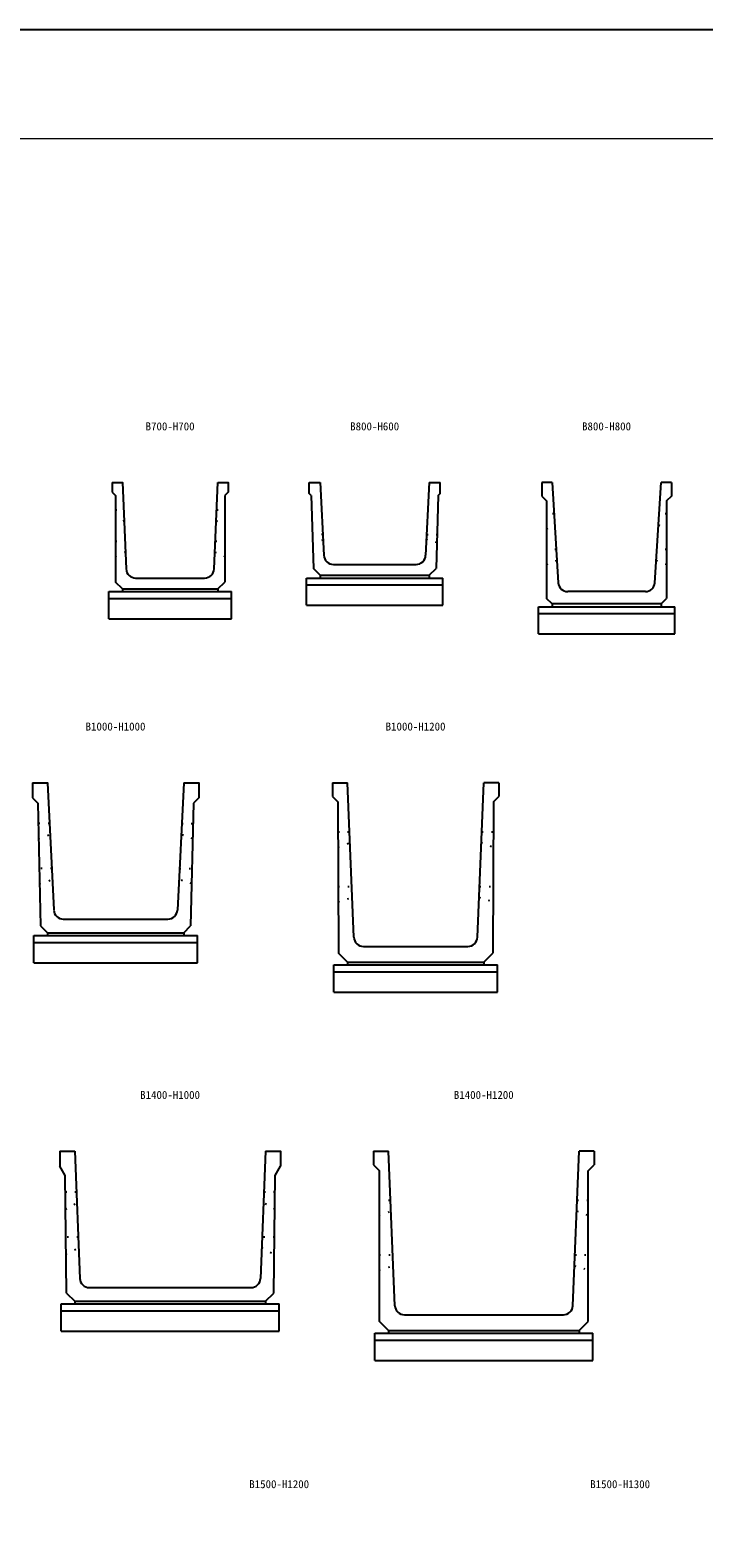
# Model space of a CAD drawing. Units: millimetres, scale not verified. Extents: x -33600 to 33600, y -11880 to 11880.
# Drawn here: x -14043 to -9104, y 1000 to 11880 of the extents above; entities that cross this region are included whole.
import ezdxf
from ezdxf.enums import TextEntityAlignment as Align

# ---------------------------------------------------------------- set-up
doc = ezdxf.new("R2010")
doc.units = ezdxf.units.MM
doc.header["$LTSCALE"] = 40
doc.linetypes.add('DOTTED', pattern=[1.75, 0.25, -1.5])
for name, color, linetype, lineweight in [('0-1_Defpoints', 5, 'Continuous', 25), ('0-5_OUTLINE', 3, 'Continuous', 25), ('0-6_OUTLINE2', 4, 'DOTTED', 25), ('0-7_TXT', 7, 'Continuous', 25), ('0-8_WAKU', 3, 'Continuous', 13)]:
    doc.layers.add(name, color=color, linetype=linetype, lineweight=lineweight)
doc.styles.add('ＭＳ ゴシック', font='')
doc.styles.get('ＭＳ ゴシック').set_extended_font_data('MS Gothic')

msp = doc.modelspace()

# ---------------------------------------------------------------- linework, layer by layer
at = {"layer": '0-1_Defpoints'}
msp.add_lwpolyline([(-33600, -11880), (0, -11880), (0, 11880), (-33600, 11880)], close=True, dxfattribs=at)
at = {"layer": '0-5_OUTLINE'}
for p, q in [((-13438.17, 8561.44), (-13438.17, 8491.44)), ((-13438.17, 8491.44), (-13413.17, 8466.44)), ((-12690.3, 7928.44), (-12663.17, 8561.44)), ((-11993.17, 8561.44), (-11913.17, 8561.44)), ((-11993.17, 8481.44), (-11993.17, 8561.44)), ((-11913.17, 8561.44), (-11886.5, 8027.94)), ((-11113.17, 8561.44), (-11139.85, 8027.94)), ((-11113.17, 8561.44), (-11033.17, 8561.44)), ((-11033.17, 8481.44), (-11033.17, 8561.44)), ((-10288.17, 8561.44), (-10288.17, 8461.44)), ((-10213.17, 8561.44), (-10288.17, 8561.44)), ((-10213.17, 8561.44), (-10167.27, 7827.07)), ((-9459.07, 7827.07), (-9413.17, 8561.44)), ((-9338.17, 8561.44), (-9413.17, 8561.44)), ((-13413.17, 8466.44), (-13413.17, 7831.44)), ((-12613.17, 8466.44), (-12613.17, 7831.44)), ((-11978.17, 8466.44), (-11993.17, 8481.44)), ((-11978.17, 8466.44), (-11963.17, 7931.44)), ((-10288.17, 8461.44), (-10253.17, 8426.44)), ((-10253.17, 8426.44), (-10253.17, 7711.44)), ((-11816.58, 7961.44), (-11209.76, 7961.44)), ((-13266.11, 7861.44), (-12760.23, 7861.44)), ((-12013.17, 7861.44), (-11013.17, 7861.44)), ((-12013.17, 7661.44), (-12013.17, 7861.44)), ((-11913.17, 7881.44), (-11963.17, 7931.44)), ((-11913.17, 7881.44), (-11113.17, 7881.44)), ((-11913.17, 7881.44), (-11913.17, 7861.44)), ((-11113.17, 7881.44), (-11063.17, 7931.44)), ((-11113.17, 7881.44), (-11113.17, 7861.44)), ((-11013.17, 7661.44), (-11013.17, 7861.44)), ((-13463.17, 7761.44), (-12563.17, 7761.44)), ((-13463.17, 7561.44), (-13463.17, 7761.44)), ((-13363.17, 7781.44), (-13413.17, 7831.44)), ((-13363.17, 7781.44), (-12663.17, 7781.44)), ((-13363.17, 7781.44), (-13363.17, 7761.44)), ((-12663.17, 7781.44), (-12613.17, 7831.44)), ((-12663.17, 7781.44), (-12663.17, 7761.44)), ((-12563.17, 7561.44), (-12563.17, 7761.44)), ((-12013.17, 7811.44), (-11013.17, 7811.44)), ((-9528.93, 7761.44), (-10097.41, 7761.44)), ((-13463.17, 7711.44), (-12563.17, 7711.44)), ((-12013.17, 7661.44), (-11013.17, 7661.44)), ((-10313.17, 7651.44), (-9313.17, 7651.44)), ((-10313.17, 7451.44), (-10313.17, 7651.44)), ((-10213.17, 7671.44), (-10253.17, 7711.44)), ((-9413.17, 7671.44), (-10213.17, 7671.44)), ((-10213.17, 7671.44), (-10213.17, 7651.44)), ((-9413.17, 7671.44), (-9373.17, 7711.44)), ((-9413.17, 7671.44), (-9413.17, 7651.44)), ((-9313.17, 7451.44), (-9313.17, 7651.44)), ((-13463.17, 7561.44), (-12563.17, 7561.44)), ((-10313.17, 7601.44), (-9313.17, 7601.44)), ((-10313.17, 7451.44), (-9313.17, 7451.44)), ((-14023.17, 6361.44), (-14023.17, 6250.44)), ((-12913.17, 6361.44), (-12959.85, 5427.94)), ((-11823.17, 6361.44), (-11823.17, 6261.44)), ((-11823.17, 6361.44), (-11713.17, 6361.44)), ((-11665.97, 5228.52), (-11713.17, 6361.44)), ((-10760.38, 5228.52), (-10713.17, 6361.44)), ((-10603.17, 6361.44), (-10713.17, 6361.44)), ((-10603.17, 6361.44), (-10603.17, 6261.44)), ((-14023.17, 6250.44), (-13983.17, 6210.44)), ((-13983.17, 6210.44), (-13963.17, 5311.44)), ((-12843.17, 6211.44), (-12863.17, 5311.44)), ((-11823.17, 6261.44), (-11783.17, 6221.44)), ((-11783.17, 6221.44), (-11778.19, 5111.46)), ((-10643.17, 6221.44), (-10648.15, 5111.46)), ((-10643.17, 6221.44), (-10603.17, 6261.44)), ((-13796.58, 5361.44), (-13029.76, 5361.44)), ((-14013.17, 5241.44), (-12813.17, 5241.44)), ((-14013.17, 5041.44), (-14013.17, 5241.44)), ((-13963.17, 5311.44), (-13913.17, 5261.44)), ((-13913.17, 5261.44), (-12913.17, 5261.44)), ((-13913.17, 5261.44), (-13913.17, 5241.44)), ((-12913.17, 5261.44), (-12863.17, 5311.44)), ((-12913.17, 5261.44), (-12913.17, 5241.44)), ((-12813.17, 5041.44), (-12813.17, 5241.44)), ((-14013.17, 5191.44), (-12813.17, 5191.44)), ((-11596.03, 5161.44), (-10830.31, 5161.44)), ((-14013.17, 5041.44), (-12813.17, 5041.44)), ((-11813.17, 5026.44), (-10613.17, 5026.44)), ((-11813.17, 4826.44), (-11813.17, 5026.44)), ((-11713.17, 5046.44), (-11778.19, 5111.46)), ((-11713.17, 5046.44), (-10713.17, 5046.44)), ((-11713.17, 5046.44), (-11713.17, 5026.44)), ((-10713.17, 5046.44), (-10648.15, 5111.46)), ((-10713.17, 5046.44), (-10713.17, 5026.44)), ((-10613.17, 4826.44), (-10613.17, 5026.44)), ((-11813.17, 4976.44), (-10613.17, 4976.44)), ((-11813.17, 4826.44), (-10613.17, 4826.44)), ((-13823.17, 3661.44), (-13713.17, 3661.44)), ((-13823.17, 3661.44), (-13823.17, 3551.44)), ((-13713.17, 3661.44), (-13675.86, 2728.64)), ((-12313.17, 3661.44), (-12350.48, 2728.64)), ((-11523.17, 3661.44), (-11523.17, 3561.44)), ((-11523.17, 3661.44), (-11413.17, 3661.44)), ((-11365.97, 2528.52), (-11413.17, 3661.44)), ((-10060.38, 2528.52), (-10013.17, 3661.44)), ((-9903.17, 3661.44), (-10013.17, 3661.44)), ((-9903.17, 3661.44), (-9903.17, 3561.44)), ((-11523.17, 3561.44), (-11478.17, 3516.44)), ((-11478.17, 2411.44), (-11478.17, 3516.44)), ((-9948.17, 3516.44), (-9903.17, 3561.44)), ((-9948.17, 2411.44), (-9948.17, 3516.44)), ((-13773.17, 2621.44), (-13713.17, 2561.44)), ((-13605.91, 2661.44), (-12420.43, 2661.44)), ((-12313.17, 2561.44), (-12253.17, 2621.44)), ((-13813.17, 2541.44), (-12213.17, 2541.44)), ((-13813.17, 2341.44), (-13813.17, 2541.44)), ((-13713.17, 2561.44), (-12313.17, 2561.44)), ((-13713.17, 2561.44), (-13713.17, 2541.44)), ((-12313.17, 2561.44), (-12313.17, 2541.44)), ((-12213.17, 2341.44), (-12213.17, 2541.44)), ((-13813.17, 2491.44), (-12213.17, 2491.44)), ((-11413.17, 2346.44), (-11478.17, 2411.44)), ((-11296.03, 2461.44), (-10130.31, 2461.44)), ((-10013.17, 2346.44), (-9948.17, 2411.44)), ((-13813.17, 2341.44), (-12213.17, 2341.44)), ((-11513.17, 2326.44), (-9913.17, 2326.44)), ((-11513.17, 2126.44), (-11513.17, 2326.44)), ((-11413.17, 2346.44), (-10013.17, 2346.44)), ((-11413.17, 2346.44), (-11413.17, 2326.44)), ((-10013.17, 2346.44), (-10013.17, 2326.44)), ((-9913.17, 2126.44), (-9913.17, 2326.44)), ((-11513.17, 2276.44), (-9913.17, 2276.44)), ((-11513.17, 2126.44), (-9913.17, 2126.44))]:
    msp.add_line(p, q, dxfattribs=at)
for points in [[(-13438.17, 8561.44), (-13363.17, 8561.44), (-13336.04, 7928.44)], [(-12663.17, 8561.44), (-12588.17, 8561.44), (-12588.17, 8491.44), (-12613.17, 8466.44)], [(-9338.17, 8561.44), (-9338.17, 8461.44), (-9373.17, 8426.44), (-9373.17, 7711.44)], [(-11033.17, 8481.44), (-11048.17, 8466.44), (-11063.17, 7931.44)], [(-14023.17, 6361.44), (-13913.17, 6361.44), (-13866.55, 5429.09)], [(-12913.17, 6361.44), (-12803.17, 6361.44), (-12803.17, 6251.44), (-12843.17, 6211.44)], [(-12313.17, 3661.44), (-12203.17, 3661.44), (-12203.17, 3551.44)], [(-13773.17, 2621.44), (-13783.17, 3481.44), (-13823.17, 3551.44)], [(-12253.17, 2621.44), (-12243.17, 3481.44), (-12203.17, 3551.44)]]:
    msp.add_lwpolyline(points, dxfattribs=at)
for centre, start, end in [((-11816.58, 8031.44), 182.86241, 270), ((-11209.76, 8031.44), 270, 357.13759), ((-13266.11, 7931.44), 182.45403, 270), ((-12760.23, 7931.44), 270, 357.54597), ((-10097.41, 7831.44), 183.57633, 270), ((-9528.93, 7831.44), 270, 356.42367), ((-13796.58, 5431.44), 182.86241, 270), ((-13029.76, 5431.44), 270, 357.13759), ((-11596.03, 5231.44), 182.38594, 270), ((-10830.31, 5231.44), 270, 357.61406), ((-13605.91, 2731.44), 182.29061, 270), ((-12420.43, 2731.44), 270, 357.70939), ((-11296.03, 2531.44), 182.38594, 270), ((-10130.31, 2531.44), 270, 357.61406)]:
    msp.add_arc(centre, 70, start, end, dxfattribs=at)
at = {"layer": '0-6_OUTLINE2'}
for p, q in [((-13413.17, 8361.44), (-13354.6, 8361.44)), ((-13351.17, 8281.44), (-13413.17, 8251.44)), ((-12675.17, 8281.44), (-12613.17, 8251.44)), ((-12671.74, 8361.44), (-12613.17, 8361.44)), ((-10198.8, 8331.44), (-10253.17, 8331.44)), ((-9373.17, 8331.44), (-9427.55, 8331.44)), ((-11894.17, 8181.44), (-11970.18, 8181.44)), ((-11132.17, 8181.44), (-11056.16, 8181.44)), ((-10253.17, 8221.44), (-10193.8, 8251.44)), ((-9432.55, 8251.44), (-9373.17, 8221.44)), ((-13413.17, 8131.44), (-13344.74, 8131.44)), ((-12681.6, 8131.44), (-12613.17, 8131.44)), ((-11968.5, 8121.44), (-11892.17, 8141.44)), ((-11057.84, 8121.44), (-11134.17, 8141.44)), ((-10182.55, 8071.44), (-10253.17, 8071.44)), ((-9373.17, 8071.44), (-9443.8, 8071.44)), ((-13341.31, 8051.44), (-13413.17, 8021.44)), ((-12685.03, 8051.44), (-12613.17, 8021.44)), ((-10253.17, 7961.44), (-10177.55, 7991.44)), ((-9448.8, 7991.44), (-9373.17, 7961.44)), ((-13898.17, 6061.44), (-13979.86, 6061.44)), ((-12928.17, 6061.44), (-12846.49, 6061.44)), ((-11782.18, 6001.44), (-11698.17, 6001.44)), ((-10728.17, 6001.44), (-10644.16, 6001.44)), ((-13977.41, 5951.44), (-13894.17, 5981.44)), ((-12848.93, 5951.44), (-12932.17, 5981.44)), ((-11781.69, 5890.17), (-11694.84, 5921.44)), ((-10731.5, 5921.44), (-10644.66, 5890.17)), ((-13881.67, 5731.44), (-13972.51, 5731.44)), ((-12944.67, 5731.44), (-12853.83, 5731.44)), ((-13970.07, 5621.44), (-13877.67, 5651.44)), ((-12856.27, 5621.44), (-12948.67, 5651.44)), ((-11780.39, 5601.44), (-11681.5, 5601.44)), ((-10744.84, 5601.44), (-10645.95, 5601.44)), ((-11779.89, 5490.92), (-11678.17, 5521.44)), ((-10748.17, 5521.44), (-10646.45, 5490.92)), ((-13701.17, 3361.44), (-13781.78, 3361.44)), ((-13780.32, 3236.44), (-13697.97, 3281.44)), ((-12246.02, 3236.44), (-12328.37, 3281.44)), ((-12244.57, 3361.44), (-12325.17, 3361.44)), ((-11482.18, 3301.44), (-11398.17, 3301.44)), ((-10028.17, 3301.44), (-9944.16, 3301.44)), ((-11481.69, 3190.17), (-11394.84, 3221.44)), ((-10031.5, 3221.44), (-9944.66, 3190.17)), ((-13687.97, 3031.44), (-13777.94, 3031.44)), ((-13776.48, 2906.44), (-13684.77, 2951.44)), ((-12341.57, 2951.44), (-12249.86, 2906.44)), ((-12248.4, 3031.44), (-12338.37, 3031.44)), ((-11480.39, 2901.44), (-11381.5, 2901.44)), ((-10044.84, 2901.44), (-9945.95, 2901.44)), ((-11479.89, 2790.92), (-11378.17, 2821.44)), ((-10048.17, 2821.44), (-9946.45, 2790.92))]:
    msp.add_line(p, q, dxfattribs=at)
at = {"layer": '0-8_WAKU'}
msp.add_lwpolyline([(-32800, -11080), (-800, -11080), (-800, 11080), (-32800, 11080)], close=True, dxfattribs=at)

# ---------------------------------------------------------------- texts
at = {"layer": '0-7_TXT', "style": 'ＭＳ ゴシック'}
for s, p in [('B700-H700', (-13193.17, 8926.12)), ('B800-H600', (-11693.17, 8926.12)), ('B800-H800', (-9993.17, 8926.12)), ('B1000-H1000', (-13633.17, 6726.12)), ('B1000-H1200', (-11433.17, 6726.12)), ('B1400-H1000', (-13233.17, 4026.12)), ('B1400-H1200', (-10933.17, 4026.12)), ('B1500-H1200', (-12433.17, 1173.62)), ('B1500-H1300', (-9933.17, 1173.62))]:
    msp.add_text(s, height=58.65, dxfattribs=at).set_placement(p, align=Align.BOTTOM_LEFT)

doc.saveas('drawing.dxf')
